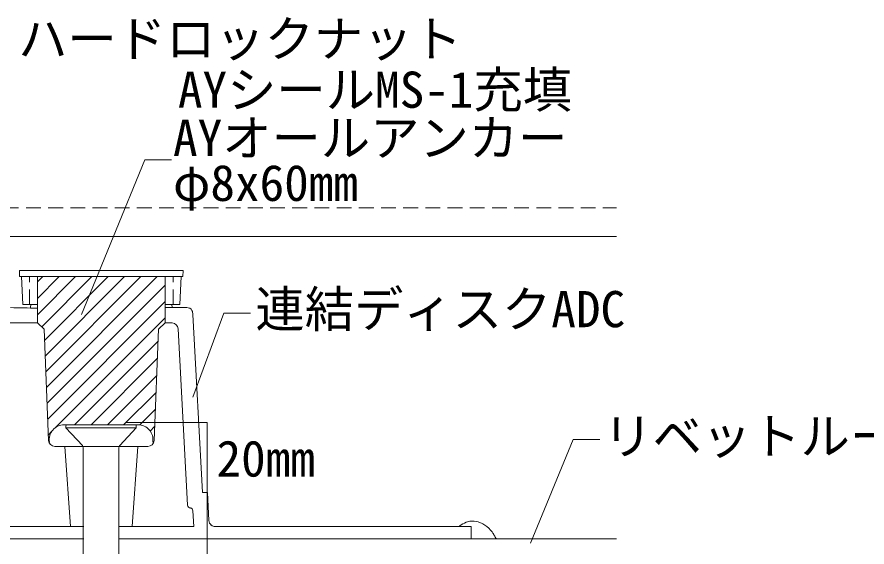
# Model space of a CAD drawing. Units: millimetres on the paper. Extents: x -135 to 135, y -94 to 92.
# Drawn here: x 7.1 to 76, y -22.9 to 20 of the extents above; entities that cross this region are included whole.
import ezdxf
from ezdxf.enums import TextEntityAlignment as Align

# ---------------------------------------------------------------- set-up
doc = ezdxf.new("R2010")
doc.units = ezdxf.units.MM
doc.linetypes.add('DASHED1', pattern=[1.8, 1.2, -0.6])
for name, color, linetype, lineweight in [('1-4_リベットル__フ', 3, 'Continuous', 18), ('1-6_アンカ__類', 7, 'Continuous', 9), ('1-7_設備', 7, 'Continuous', 18), ('1-8_下地など', 7, 'Continuous', 18), ('1-A_元図__躯体', 7, 'Continuous', 18), ('1-B_その他', 5, 'Continuous', 18), ('E-0', 7, 'Continuous', 18)]:
    doc.layers.add(name, color=color, linetype=linetype, lineweight=lineweight)
doc.styles.add('ＭＳ ゴシック', font='')
doc.styles.get('ＭＳ ゴシック').set_extended_font_data('MS Gothic')

msp = doc.modelspace()

# ---------------------------------------------------------------- linework, layer by layer
at = {"layer": '1-4_リベットル__フ', "color": 7}
msp.add_line((23.843, -4.012), (21.332, -10.796), dxfattribs=at)
at = {"layer": '1-4_リベットル__フ'}
for p, q in [((-14.698, -22.289), (12.49, -22.289)), ((15.302, -22.289), (55.689, -22.289))]:
    msp.add_line(p, q, dxfattribs=at)
at = {"layer": '1-4_リベットル__フ', "color": 7}
msp.add_lwpolyline([(42.901, -21.278), (42.973, -21.231), (43.097, -21.151), (43.222, -21.074), (43.349, -21.005), (43.479, -20.945), (43.612, -20.897), (43.691, -20.876), (43.788, -20.858), (43.959, -20.844), (44.132, -20.851), (44.306, -20.876), (44.478, -20.92), (44.646, -20.979), (44.74, -21.02), (44.846, -21.073), (45.019, -21.177), (45.18, -21.296), (45.33, -21.43), (45.468, -21.575), (45.593, -21.73), (45.659, -21.824), (45.686, -21.865), (45.731, -21.936), (45.773, -22.007), (45.815, -22.08), (45.855, -22.153), (45.895, -22.227), (45.918, -22.27)], dxfattribs=at)
at = {"layer": '1-6_アンカ__類', "lineweight": 18}
for p, q in [((16.876, -13.051), (10.877, -13.051)), ((11.037, -13.051), (16.716, -13.051)), ((11.037, -13.051), (16.716, -13.051)), ((11.026, -13.301), (16.726, -13.301)), ((12.406, -14.801), (15.347, -14.801))]:
    msp.add_line(p, q, dxfattribs=at)
at = {"layer": '1-6_アンカ__類'}
for p, q in [((11.037, -13.051), (16.716, -13.051)), ((11.026, -13.301), (12.359, -14.729)), ((11.026, -13.301), (16.726, -13.301)), ((15.394, -14.729), (16.726, -13.301)), ((12.406, -14.801), (15.347, -14.801)), ((12.426, -34.901), (12.426, -14.9)), ((15.326, -34.901), (15.326, -14.9))]:
    msp.add_line(p, q, dxfattribs=at)
at = {"layer": '1-6_アンカ__類', "lineweight": 18}
for centre, radius, start, end in [((10.866, -14.244), 1.193, 89.49644, 189.56019), ((13.876, -13.301), 2.85, 174.96759, 180), ((13.876, -13.301), 2.85, 0, 5.03241), ((16.887, -14.244), 1.193, 350.43981, 90.50356)]:
    msp.add_arc(centre, radius, start, end, dxfattribs=at)
at = {"layer": '1-6_アンカ__類'}
for centre, radius, start, end in [((13.876, -13.301), 2.85, 174.96759, 180), ((13.876, -13.301), 2.85, 0, 5.03241), ((12.176, -14.9), 0.25, 0, 43.02507), ((15.576, -14.9), 0.25, 136.97493, 180)]:
    msp.add_arc(centre, radius, start, end, dxfattribs=at)
at = {"layer": '1-7_設備'}
for p, q in [((7.246, -0.539), (20.546, -0.539)), ((7.271, -1.039), (7.246, -0.539)), ((20.546, -0.539), (20.521, -1.039)), ((20.521, -1.039), (7.271, -1.039)), ((7.521, -3.289), (7.421, -1.039)), ((8.721, -4.789), (8.721, -1.039)), ((19.071, -4.789), (19.071, -1.039)), ((20.371, -1.039), (20.271, -3.289)), ((8.721, -3.289), (7.521, -3.289)), ((8.171, -3.289), (8.146, -3.539)), ((20.271, -3.289), (19.071, -3.289)), ((19.646, -3.539), (19.621, -3.289)), ((22.096, -18.539), (21.321, -4.114)), ((5.396, -4.789), (8.721, -4.789)), ((8.721, -4.789), (9.246, -5.289)), ((19.071, -4.789), (18.546, -5.289)), ((19.071, -4.789), (19.646, -4.789)), ((9.246, -5.289), (9.621, -14.326)), ((18.546, -5.289), (18.171, -14.326)), ((20.121, -5.264), (20.896, -19.564)), ((10.121, -14.801), (17.671, -14.801)), ((10.946, -14.801), (11.396, -21.289)), ((16.846, -14.801), (16.396, -21.289)), ((22.496, -18.539), (22.096, -18.539)), ((22.621, -20.814), (22.496, -18.539)), ((21.396, -21.289), (21.321, -20.014)), ((-14.698, -21.289), (12.49, -21.289)), ((15.302, -21.289), (21.396, -21.289)), ((43.896, -21.289), (23.121, -21.289)), ((43.896, -22.289), (43.896, -21.289)), ((-1.104, -22.289), (12.49, -22.289)), ((-1.104, -22.289), (12.49, -22.289)), ((15.302, -22.289), (32.627, -22.289)), ((15.302, -22.289), (43.896, -22.289))]:
    msp.add_line(p, q, dxfattribs=at)
at = {"layer": '1-7_設備', "linetype": 'DASHED1'}
for p, q in [((8.065, -3.289), (8.065, -1.039)), ((19.726, -3.289), (19.726, -1.039))]:
    msp.add_line(p, q, dxfattribs=at)
at = {"layer": '1-7_設備'}
for centre, radius, start, end in [((7.431, 8.051), 11.627, 265.506, 270.875), ((10.381, 346.461), 350.048, 269.546, 269.728), ((7.361, 1883.366), 1886.955, 270.356, 270.409), ((20.836, -4.011), 0.472, 28.336, 91.82), ((20.588, -4.099), 0.733, 358.785, 25.203), ((19.628, -5.281), 0.492, 1.933, 88.067), ((10.161, -14.259), 0.545, 187.172, 265.766), ((17.653, -14.281), 0.52, 271.918, 355.145), ((21.101, -19.554), 0.205, 182.477, 232.914), ((21.183, -19.476), 0.318, 229.605, 258.625), ((21.086, -20.021), 0.235, 1.98, 81.287), ((23.103, -20.794), 0.482, 182.277, 233.936), ((23.173, -20.649), 0.64, 236.53, 265.385)]:
    msp.add_arc(centre, radius, start, end, dxfattribs=at)
at = {"layer": '1-8_下地など', "linetype": 'DASHED1'}
msp.add_line((-53.411, 4.538), (55.689, 4.538), dxfattribs=at)
at = {"layer": '1-8_下地など'}
msp.add_line((-53.411, 2.211), (55.689, 2.211), dxfattribs=at)
at = {"layer": '1-A_元図__躯体'}
for p, q in [((11.037, -13.051), (16.716, -13.051)), ((15.858, -12.857), (22.47, -12.857)), ((22.47, -22.857), (22.47, -12.857)), ((11.026, -13.301), (16.726, -13.301)), ((12.406, -14.801), (15.347, -14.801)), ((22.47, -22.857), (22.47, -53.112))]:
    msp.add_line(p, q, dxfattribs=at)
for start, end in [(174.96759, 180), (0, 5.03241)]:
    msp.add_arc((13.876, -13.301), 2.85, start, end, dxfattribs=at)
at = {"layer": '1-B_その他'}
for p, q in [((8.721, -1.472), (9.154, -1.039)), ((8.721, -2.798), (10.48, -1.039)), ((8.721, -4.123), (11.806, -1.039)), ((9.059, -5.111), (13.131, -1.039)), ((9.284, -6.212), (14.457, -1.039)), ((9.337, -7.485), (15.783, -1.039)), ((9.39, -8.758), (17.109, -1.039)), ((9.443, -10.031), (18.435, -1.039)), ((9.495, -11.304), (19.071, -1.728)), ((9.548, -12.577), (19.071, -3.054)), ((10.188, -13.263), (19.071, -4.38)), ((11.725, -13.051), (18.505, -6.272)), ((13.064, -13.039), (18.448, -7.655)), ((14.39, -13.039), (18.39, -9.038)), ((15.703, -13.051), (18.333, -10.421)), ((17.021, -13.059), (18.275, -11.805)), ((9.601, -13.85), (9.885, -13.566)), ((17.856, -13.549), (18.218, -13.188))]:
    msp.add_line(p, q, dxfattribs=at)
at = {"layer": 'E-0'}
for p, q in [((12.296, -4.118), (17.427, 8.441)), ((17.427, 8.441), (19.592, 8.441)), ((23.843, -4.012), (26.008, -4.012)), ((48.724, -22.65), (52.166, -14.226)), ((52.166, -14.226), (54.331, -14.226))]:
    msp.add_line(p, q, dxfattribs=at)

# ---------------------------------------------------------------- texts
at = {"layer": 'E-0', "style": 'ＭＳ ゴシック'}
for s, p in [('ハードロックナット', (7.146, 15.894)), ('AYシールMS-1充填', (20.109, 11.766)), ('AYオールアンカー', (19.711, 7.858)), ('φ8x60mm', (19.711, 4.216)), ('連結ディスクADC ', (26.393, -6.016)), ('リベットルーフ', (54.615, -16.312)), ('20mm', (23.24, -18.124))]:
    msp.add_text(s, height=2.933, dxfattribs=at).set_placement(p, align=Align.BOTTOM_LEFT)

doc.saveas('drawing.dxf')
